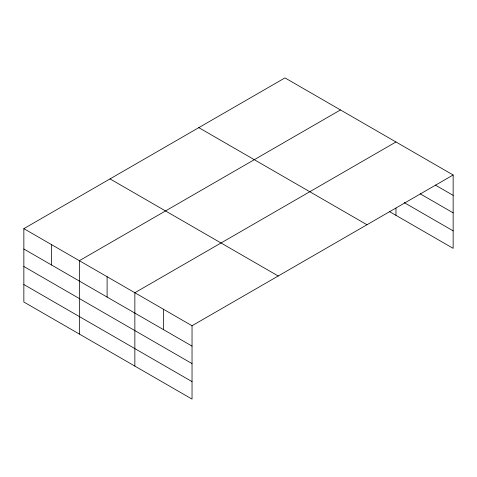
<?xml version="1.0" encoding="UTF-8"?>
<svg xmlns="http://www.w3.org/2000/svg" width="477" height="477" viewBox="0 0 477 477"><rect width="100%" height="100%" fill="white"/><g stroke="black" fill="none" stroke-linecap="round" stroke-linejoin="round"><path stroke-width="0.72" d="M453.15 174.993L284.966 77.894L23.85 228.65L23.85 302.007L192.034 399.106L192.034 325.749L453.15 174.993L453.15 248.35L389.512 211.609M340.465 109.937L79.349 260.692L79.349 334.049M395.97 141.979L134.854 292.735L134.854 366.092M435.358 185.088L453.15 195.355M420.112 193.769L453.15 212.843M404.228 202.618L453.15 230.862M198.796 127.645L366.98 224.745M110.02 178.899L278.204 275.998M23.85 228.65L192.034 325.749M23.85 249.012L192.034 346.111M23.85 266.5L192.034 363.599M23.85 284.519L192.034 381.618M395.97 208.05L395.97 215.336M163.444 309.239L163.444 329.607M107.104 276.714L107.104 297.076M51.599 244.671L51.599 265.033"/></g></svg>
